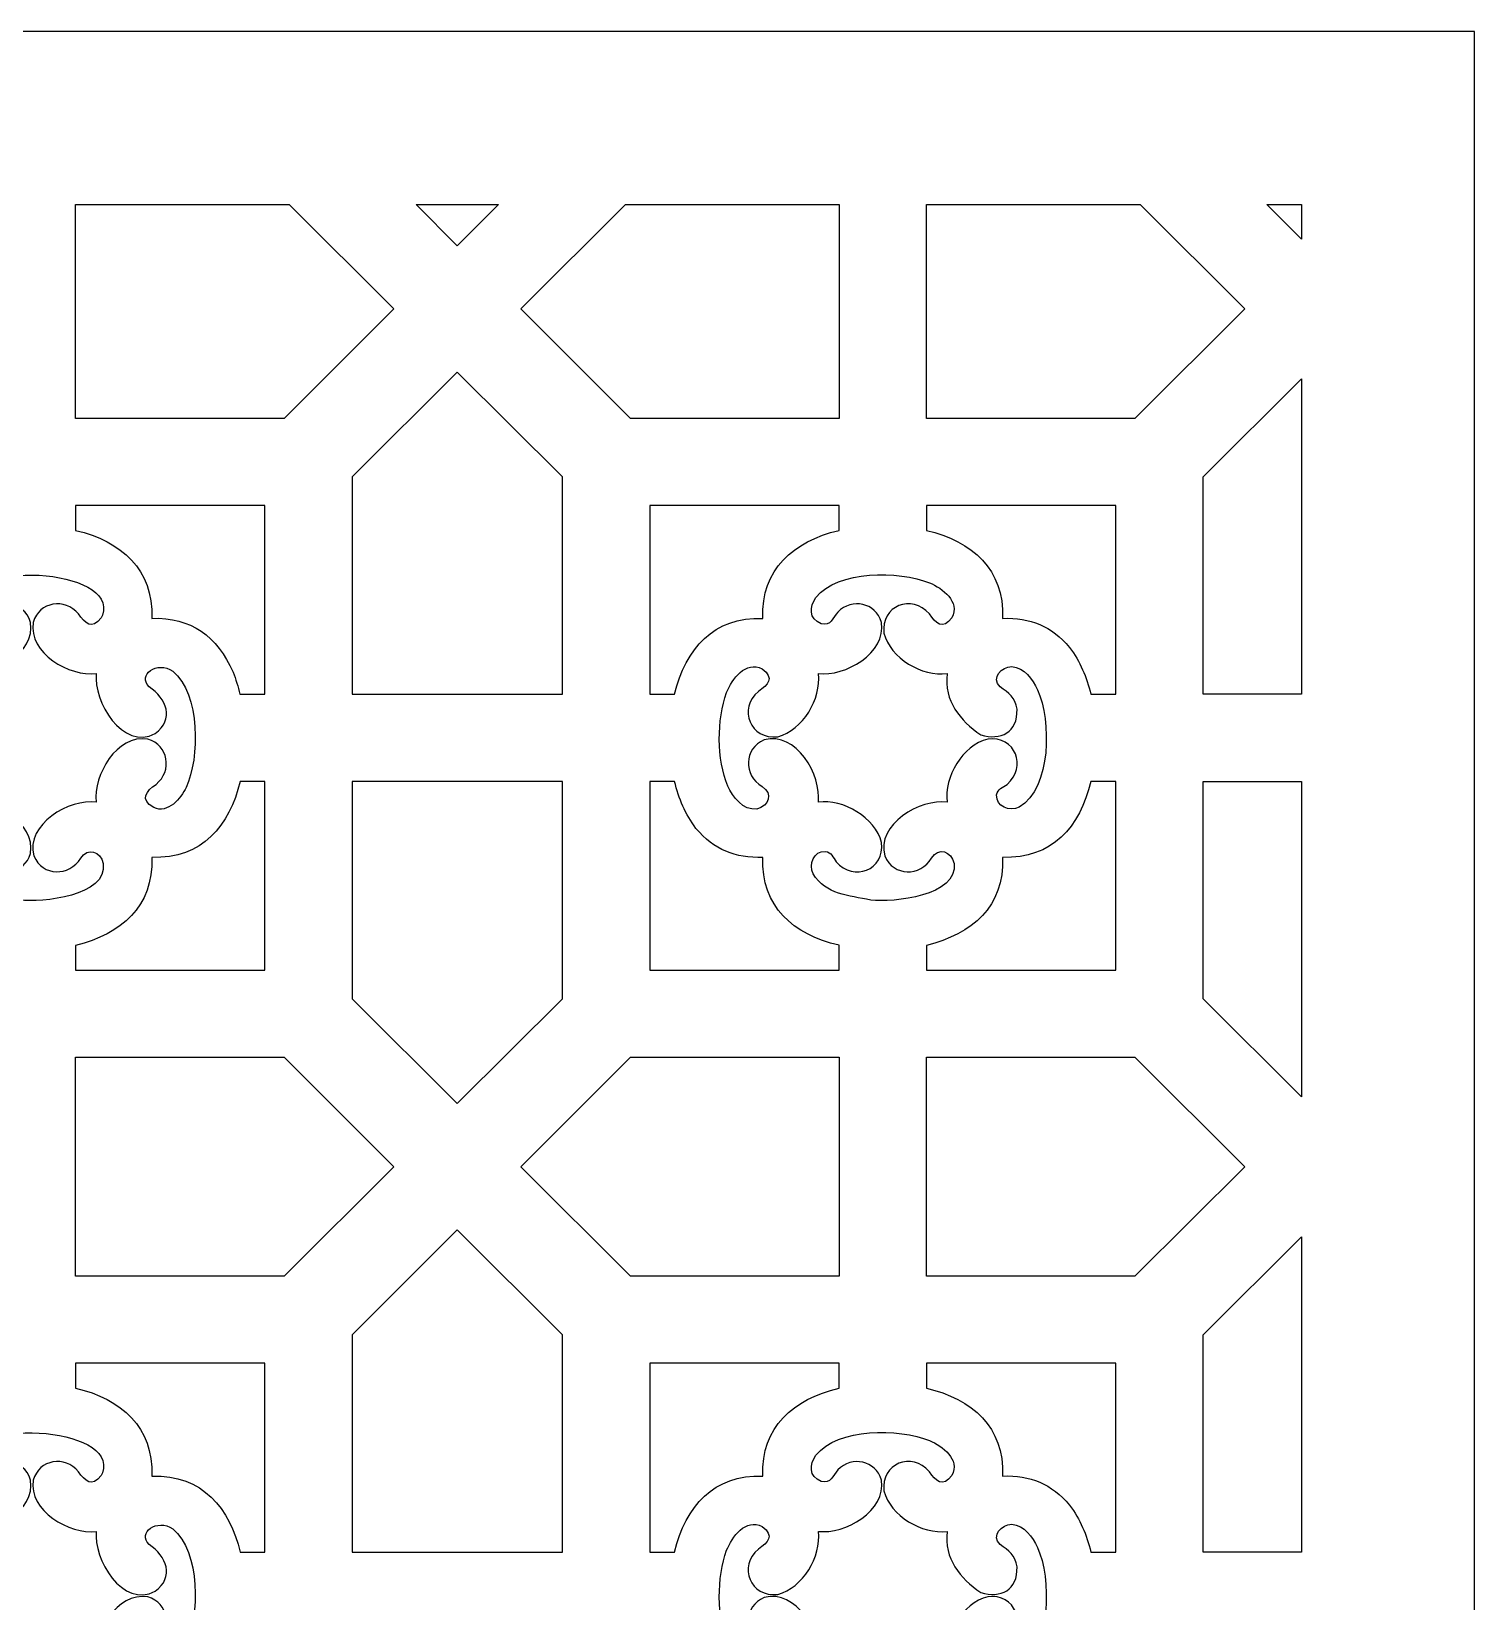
# Model space of a CAD drawing. Header units: centimetres. Extents: x 10.4 to 27.5, y -2.2 to 9.5.
# Drawn here: x 23.002 to 27.5, y 4.606 to 9.5 of the extents above; entities that cross this region are included whole.
import ezdxf

# ---------------------------------------------------------------- set-up
doc = ezdxf.new("R2010")
doc.units = ezdxf.units.CM
doc.header["$MEASUREMENT"] = 0
doc.layers.add('layer 1', color=7, linetype='Continuous')

msp = doc.modelspace()

# ---------------------------------------------------------------- linework, layer by layer
at = {"layer": 'layer 1', "color": 250}
for points, knots in [([(18.50401, -2.1948), (18.50401, -2.1948), (18.50401, 9.5), (18.50401, 9.5), (18.50401, 9.5), (18.50401, 9.5), (27.50001, 9.5), (27.50001, 9.5), (27.50001, 9.5), (27.50001, 9.5), (27.50001, -2.1948), (27.50001, -2.1948), (27.50001, -2.1948), (27.50001, -2.1948), (18.50401, -2.1948), (18.50401, -2.1948)], [0, 0, 0, 0, 0.2, 0.2, 0.2, 0.2, 0.4, 0.4, 0.4, 0.4, 0.6, 0.6, 0.6, 0.6, 1, 1, 1, 1]), ([(23.1397, 8.96023), (23.1397, 8.96023), (23.1397, 8.96023), (23.1397, 8.96023), (23.1397, 8.96023), (23.1397, 8.96023), (23.1397, 8.29361), (23.1397, 8.29361), (23.1397, 8.29361), (23.1397, 8.29361), (23.7895, 8.29361), (23.7895, 8.29361), (23.7895, 8.29361), (23.7895, 8.29361), (24.13184, 8.63486), (24.13184, 8.63486), (24.13184, 8.63486), (24.13184, 8.63486), (23.80543, 8.96023), (23.80543, 8.96023), (23.80543, 8.96023), (23.80543, 8.96023), (23.1397, 8.96023), (23.1397, 8.96023)], [0, 0, 0, 0, 0.1428571, 0.1428571, 0.1428571, 0.1428571, 0.2857143, 0.2857143, 0.2857143, 0.2857143, 0.4285714, 0.4285714, 0.4285714, 0.4285714, 0.5714286, 0.5714286, 0.5714286, 0.5714286, 0.7142857, 0.7142857, 0.7142857, 0.7142857, 1, 1, 1, 1]), ([(24.20075, 8.96023), (24.20075, 8.96023), (24.20075, 8.96023), (24.20075, 8.96023), (24.20075, 8.96023), (24.20075, 8.96023), (24.3295, 8.83191), (24.3295, 8.83191), (24.3295, 8.83191), (24.3295, 8.83191), (24.45821, 8.96023), (24.45821, 8.96023), (24.45821, 8.96023), (24.45821, 8.96023), (24.20075, 8.96023), (24.20075, 8.96023)], [0, 0, 0, 0, 0.2, 0.2, 0.2, 0.2, 0.4, 0.4, 0.4, 0.4, 0.6, 0.6, 0.6, 0.6, 1, 1, 1, 1]), ([(25.51927, 8.29361), (25.51927, 8.29361), (25.51927, 8.29361), (25.51927, 8.29361), (25.51927, 8.29361), (25.51927, 8.29361), (25.51927, 8.96023), (25.51927, 8.96023), (25.51927, 8.96023), (25.51927, 8.96023), (24.85358, 8.96023), (24.85358, 8.96023), (24.85358, 8.96023), (24.85358, 8.96023), (24.52716, 8.63486), (24.52716, 8.63486), (24.52716, 8.63486), (24.52716, 8.63486), (24.86946, 8.29361), (24.86946, 8.29361), (24.86946, 8.29361), (24.86946, 8.29361), (25.51927, 8.29361), (25.51927, 8.29361)], [0, 0, 0, 0, 0.1428571, 0.1428571, 0.1428571, 0.1428571, 0.2857143, 0.2857143, 0.2857143, 0.2857143, 0.4285714, 0.4285714, 0.4285714, 0.4285714, 0.5714286, 0.5714286, 0.5714286, 0.5714286, 0.7142857, 0.7142857, 0.7142857, 0.7142857, 1, 1, 1, 1]), ([(25.79157, 8.96023), (25.79157, 8.96023), (25.79157, 8.96023), (25.79157, 8.96023), (25.79157, 8.96023), (25.79157, 8.96023), (25.79157, 8.29361), (25.79157, 8.29361), (25.79157, 8.29361), (25.79157, 8.29361), (26.44137, 8.29361), (26.44137, 8.29361), (26.44137, 8.29361), (26.44137, 8.29361), (26.78368, 8.63486), (26.78368, 8.63486), (26.78368, 8.63486), (26.78368, 8.63486), (26.45727, 8.96023), (26.45727, 8.96023), (26.45727, 8.96023), (26.45727, 8.96023), (25.79157, 8.96023), (25.79157, 8.96023)], [0, 0, 0, 0, 0.1428571, 0.1428571, 0.1428571, 0.1428571, 0.2857143, 0.2857143, 0.2857143, 0.2857143, 0.4285714, 0.4285714, 0.4285714, 0.4285714, 0.5714286, 0.5714286, 0.5714286, 0.5714286, 0.7142857, 0.7142857, 0.7142857, 0.7142857, 1, 1, 1, 1]), ([(26.85262, 8.96023), (26.85262, 8.96023), (26.85262, 8.96023), (26.85262, 8.96023), (26.85262, 8.96023), (26.85262, 8.96023), (26.96024, 8.85296), (26.96024, 8.85296), (26.96024, 8.85296), (26.96024, 8.85296), (26.96024, 8.96023), (26.96024, 8.96023), (26.96024, 8.96023), (26.96024, 8.96023), (26.85262, 8.96023), (26.85262, 8.96023)], [0, 0, 0, 0, 0.2, 0.2, 0.2, 0.2, 0.4, 0.4, 0.4, 0.4, 0.6, 0.6, 0.6, 0.6, 1, 1, 1, 1]), ([(24.65693, 7.43399), (24.65693, 7.43399), (24.65693, 7.43399), (24.65693, 7.43399), (24.65693, 7.43399), (24.65693, 7.43399), (24.00204, 7.43399), (24.00204, 7.43399), (24.00204, 7.43399), (24.00204, 7.43399), (24.00204, 8.11137), (24.00204, 8.11137), (24.00204, 8.11137), (24.00204, 8.11137), (24.3295, 8.43781), (24.3295, 8.43781), (24.3295, 8.43781), (24.3295, 8.43781), (24.65693, 8.11137), (24.65693, 8.11137), (24.65693, 8.11137), (24.65693, 8.11137), (24.65693, 7.43399), (24.65693, 7.43399)], [0, 0, 0, 0, 0.1428571, 0.1428571, 0.1428571, 0.1428571, 0.2857143, 0.2857143, 0.2857143, 0.2857143, 0.4285714, 0.4285714, 0.4285714, 0.4285714, 0.5714286, 0.5714286, 0.5714286, 0.5714286, 0.7142857, 0.7142857, 0.7142857, 0.7142857, 1, 1, 1, 1]), ([(26.96024, 8.41675), (26.96024, 8.41675), (26.96024, 8.41675), (26.96024, 8.41675), (26.96024, 8.41675), (26.96024, 8.41675), (26.65391, 8.11137), (26.65391, 8.11137), (26.65391, 8.11137), (26.65391, 8.11137), (26.65391, 7.43399), (26.65391, 7.43399), (26.65391, 7.43399), (26.65391, 7.43399), (26.96024, 7.43399), (26.96024, 7.43399), (26.96024, 7.43399), (26.96024, 7.43399), (26.96024, 8.41675), (26.96024, 8.41675)], [0, 0, 0, 0, 0.1666667, 0.1666667, 0.1666667, 0.1666667, 0.3333333, 0.3333333, 0.3333333, 0.3333333, 0.5, 0.5, 0.5, 0.5, 0.6666667, 0.6666667, 0.6666667, 0.6666667, 1, 1, 1, 1]), ([(23.7297, 7.43399), (23.7297, 7.43399), (23.7297, 7.43399), (23.7297, 7.43399), (23.7297, 7.43399), (23.7297, 7.43399), (23.65195, 7.43399), (23.65195, 7.43399), (23.65195, 7.43399), (23.64633, 7.45774), (23.63914, 7.48096), (23.63033, 7.50324), (23.63033, 7.50324), (23.58141, 7.61442), (23.49994, 7.67509), (23.37712, 7.67069), (23.37712, 7.67069), (23.38263, 7.82379), (23.2828, 7.91099), (23.1397, 7.94485), (23.1397, 7.94485), (23.1397, 7.94485), (23.1397, 8.02215), (23.1397, 8.02215), (23.1397, 8.02215), (23.1397, 8.02215), (23.7297, 8.02215), (23.7297, 8.02215), (23.7297, 8.02215), (23.7297, 8.02215), (23.7297, 7.43399), (23.7297, 7.43399)], [0, 0, 0, 0, 0.1111111, 0.1111111, 0.1111111, 0.1111111, 0.2222222, 0.2222222, 0.2222222, 0.2222222, 0.3333333, 0.3333333, 0.3333333, 0.3333333, 0.4444444, 0.4444444, 0.4444444, 0.4444444, 0.5555556, 0.5555556, 0.5555556, 0.5555556, 0.6666667, 0.6666667, 0.6666667, 0.6666667, 0.7777778, 0.7777778, 0.7777778, 0.7777778, 1, 1, 1, 1]), ([(25.00656, 7.43399), (25.00656, 7.43399), (25.00656, 7.43399), (25.00656, 7.43399), (25.00656, 7.43399), (25.00656, 7.43399), (24.92926, 7.43399), (24.92926, 7.43399), (24.92926, 7.43399), (24.92926, 7.43399), (24.92926, 8.02215), (24.92926, 8.02215), (24.92926, 8.02215), (24.92926, 8.02215), (25.51927, 8.02215), (25.51927, 8.02215), (25.51927, 8.02215), (25.51927, 8.02215), (25.51927, 7.94501), (25.51927, 7.94501), (25.51927, 7.94501), (25.37635, 7.91025), (25.27627, 7.82416), (25.28175, 7.67069), (25.28175, 7.67069), (25.12784, 7.67619), (25.04109, 7.57656), (25.00656, 7.43399)], [0, 0, 0, 0, 0.125, 0.125, 0.125, 0.125, 0.25, 0.25, 0.25, 0.25, 0.375, 0.375, 0.375, 0.375, 0.5, 0.5, 0.5, 0.5, 0.625, 0.625, 0.625, 0.625, 0.75, 0.75, 0.75, 0.75, 1, 1, 1, 1]), ([(26.38157, 7.43399), (26.38157, 7.43399), (26.38157, 7.43399), (26.38157, 7.43399), (26.38157, 7.43399), (26.38157, 7.43399), (26.30413, 7.43399), (26.30413, 7.43399), (26.30413, 7.43399), (26.29083, 7.48838), (26.27121, 7.53554), (26.2376, 7.58028), (26.2376, 7.58028), (26.18177, 7.64681), (26.11504, 7.67378), (26.02896, 7.67069), (26.02896, 7.67069), (26.0345, 7.82379), (25.93463, 7.91099), (25.79157, 7.94485), (25.79157, 7.94485), (25.79157, 7.94485), (25.79157, 8.02215), (25.79157, 8.02215), (25.79157, 8.02215), (25.79157, 8.02215), (26.38157, 8.02215), (26.38157, 8.02215), (26.38157, 8.02215), (26.38157, 8.02215), (26.38157, 7.43399), (26.38157, 7.43399)], [0, 0, 0, 0, 0.1111111, 0.1111111, 0.1111111, 0.1111111, 0.2222222, 0.2222222, 0.2222222, 0.2222222, 0.3333333, 0.3333333, 0.3333333, 0.3333333, 0.4444444, 0.4444444, 0.4444444, 0.4444444, 0.5555556, 0.5555556, 0.5555556, 0.5555556, 0.6666667, 0.6666667, 0.6666667, 0.6666667, 0.7777778, 0.7777778, 0.7777778, 0.7777778, 1, 1, 1, 1]), ([(22.51706, 7.43936), (22.51706, 7.43936), (22.51706, 7.43936), (22.51706, 7.43936), (22.51706, 7.43936), (22.48698, 7.35765), (22.48544, 7.22839), (22.52078, 7.14812), (22.52078, 7.14812), (22.57923, 7.0155), (22.6945, 7.10561), (22.62731, 7.1464), (22.62731, 7.1464), (22.5698, 7.18134), (22.56924, 7.26515), (22.63437, 7.29173), (22.63437, 7.29173), (22.73367, 7.31985), (22.81326, 7.18109), (22.80277, 7.09814), (22.80277, 7.09814), (22.88474, 7.10849), (23.01555, 7.03377), (22.99927, 6.93827), (22.99927, 6.93827), (22.98071, 6.87317), (22.90102, 6.86137), (22.85809, 6.91212), (22.85809, 6.91212), (22.83743, 6.9425), (22.81139, 6.96401), (22.78543, 6.91972), (22.78543, 6.91972), (22.76482, 6.87518), (22.81423, 6.83589), (22.84859, 6.81902), (22.84859, 6.81902), (22.84859, 6.81902), (22.96618, 6.79221), (22.96618, 6.79221), (22.96618, 6.79221), (23.03523, 6.785), (23.23872, 6.80366), (23.22609, 6.90668), (23.22609, 6.90668), (23.2171, 6.94525), (23.17703, 6.95806), (23.15584, 6.92324), (23.15584, 6.92324), (23.12072, 6.86562), (23.03649, 6.86574), (23.01007, 6.93026), (23.01007, 6.93026), (22.98186, 7.02906), (23.12117, 7.10889), (23.20426, 7.09814), (23.20426, 7.09814), (23.19384, 7.18168), (23.2689, 7.31025), (23.36462, 7.29401), (23.36462, 7.29401), (23.42993, 7.27552), (23.44179, 7.19604), (23.39084, 7.1533), (23.39084, 7.1533), (23.36038, 7.13267), (23.33883, 7.10676), (23.38322, 7.08084), (23.38322, 7.08084), (23.42744, 7.06054), (23.46849, 7.11005), (23.48425, 7.14382), (23.48425, 7.14382), (23.52653, 7.23434), (23.52941, 7.43543), (23.44253, 7.50624), (23.44253, 7.50624), (23.39348, 7.5395), (23.33115, 7.49426), (23.36915, 7.45727), (23.36915, 7.45727), (23.42218, 7.42125), (23.44972, 7.35566), (23.38751, 7.31183), (23.38751, 7.31183), (23.28642, 7.25655), (23.19381, 7.41341), (23.20426, 7.49836), (23.20426, 7.49836), (23.12039, 7.48812), (22.99151, 7.56269), (23.00776, 7.65823), (23.00776, 7.65823), (23.02632, 7.72332), (23.10608, 7.73517), (23.14893, 7.68435), (23.14893, 7.68435), (23.16858, 7.6555), (23.19054, 7.63314), (23.21928, 7.67281), (23.21928, 7.67281), (23.21928, 7.67281), (23.22356, 7.68095), (23.22356, 7.68095), (23.22356, 7.68095), (23.27385, 7.82682), (22.79508, 7.85927), (22.78027, 7.69947), (22.78027, 7.69947), (22.78094, 7.65457), (22.82546, 7.63561), (22.85119, 7.67327), (22.85119, 7.67327), (22.8854, 7.73687), (22.97958, 7.72727), (22.99927, 7.65823), (22.99927, 7.65823), (23.01558, 7.56249), (22.88526, 7.48822), (22.80277, 7.49836), (22.80277, 7.49836), (22.81343, 7.4149), (22.73799, 7.28633), (22.6424, 7.3025), (22.6424, 7.3025), (22.57714, 7.32101), (22.56524, 7.40048), (22.61619, 7.44322), (22.61619, 7.44322), (22.64513, 7.46282), (22.66759, 7.48469), (22.62781, 7.51336), (22.62781, 7.51336), (22.57636, 7.54011), (22.53394, 7.48176), (22.51706, 7.43936)], [0, 0, 0, 0, 0.0285714, 0.0285714, 0.0285714, 0.0285714, 0.0571429, 0.0571429, 0.0571429, 0.0571429, 0.0857143, 0.0857143, 0.0857143, 0.0857143, 0.1142857, 0.1142857, 0.1142857, 0.1142857, 0.1428571, 0.1428571, 0.1428571, 0.1428571, 0.1714286, 0.1714286, 0.1714286, 0.1714286, 0.2, 0.2, 0.2, 0.2, 0.2285714, 0.2285714, 0.2285714, 0.2285714, 0.2571429, 0.2571429, 0.2571429, 0.2571429, 0.2857143, 0.2857143, 0.2857143, 0.2857143, 0.3142857, 0.3142857, 0.3142857, 0.3142857, 0.3428571, 0.3428571, 0.3428571, 0.3428571, 0.3714286, 0.3714286, 0.3714286, 0.3714286, 0.4, 0.4, 0.4, 0.4, 0.4285714, 0.4285714, 0.4285714, 0.4285714, 0.4571429, 0.4571429, 0.4571429, 0.4571429, 0.4857143, 0.4857143, 0.4857143, 0.4857143, 0.5142857, 0.5142857, 0.5142857, 0.5142857, 0.5428571, 0.5428571, 0.5428571, 0.5428571, 0.5714286, 0.5714286, 0.5714286, 0.5714286, 0.6, 0.6, 0.6, 0.6, 0.6285714, 0.6285714, 0.6285714, 0.6285714, 0.6571429, 0.6571429, 0.6571429, 0.6571429, 0.6857143, 0.6857143, 0.6857143, 0.6857143, 0.7142857, 0.7142857, 0.7142857, 0.7142857, 0.7428571, 0.7428571, 0.7428571, 0.7428571, 0.7714286, 0.7714286, 0.7714286, 0.7714286, 0.8, 0.8, 0.8, 0.8, 0.8285714, 0.8285714, 0.8285714, 0.8285714, 0.8571429, 0.8571429, 0.8571429, 0.8571429, 0.8857143, 0.8857143, 0.8857143, 0.8857143, 0.9142857, 0.9142857, 0.9142857, 0.9142857, 0.9428571, 0.9428571, 0.9428571, 0.9428571, 1, 1, 1, 1]), ([(25.16893, 7.43936), (25.16893, 7.43936), (25.16893, 7.43936), (25.16893, 7.43936), (25.16893, 7.43936), (25.13815, 7.35571), (25.13753, 7.23018), (25.17265, 7.14812), (25.17265, 7.14812), (25.18833, 7.11409), (25.22051, 7.07119), (25.26259, 7.07637), (25.26259, 7.07637), (25.30125, 7.0853), (25.31458, 7.12483), (25.27918, 7.1464), (25.27918, 7.1464), (25.22118, 7.18176), (25.22111, 7.26515), (25.28621, 7.29173), (25.28621, 7.29173), (25.38551, 7.31985), (25.46513, 7.18111), (25.45464, 7.09814), (25.45464, 7.09814), (25.53271, 7.108), (25.63128, 7.05017), (25.65174, 6.97224), (25.65174, 6.97224), (25.66244, 6.88674), (25.56436, 6.84777), (25.50997, 6.91212), (25.50997, 6.91212), (25.5006, 6.92586), (25.49552, 6.94111), (25.47734, 6.94429), (25.47734, 6.94429), (25.43852, 6.94638), (25.42519, 6.90447), (25.43828, 6.87426), (25.43828, 6.87426), (25.47895, 6.80865), (25.54857, 6.80805), (25.61805, 6.79221), (25.61805, 6.79221), (25.68935, 6.78476), (25.89038, 6.80537), (25.87796, 6.90668), (25.87796, 6.90668), (25.86897, 6.94525), (25.82933, 6.95853), (25.80771, 6.92324), (25.80771, 6.92324), (25.7721, 6.86516), (25.68836, 6.86575), (25.66191, 6.93026), (25.66191, 6.93026), (25.6337, 7.02906), (25.773, 7.10889), (25.8561, 7.09814), (25.8561, 7.09814), (25.84628, 7.17701), (25.904, 7.27419), (25.98242, 7.29461), (25.98242, 7.29461), (26.06815, 7.3053), (26.10731, 7.20749), (26.04271, 7.1533), (26.04271, 7.1533), (26.02896, 7.14399), (26.01366, 7.13891), (26.01043, 7.12077), (26.01043, 7.12077), (26.00839, 7.0821), (26.05036, 7.0688), (26.08071, 7.08183), (26.08071, 7.08183), (26.18226, 7.14446), (26.18009, 7.3503), (26.13809, 7.44839), (26.13809, 7.44839), (26.12335, 7.48042), (26.09601, 7.51729), (26.05783, 7.5208), (26.05783, 7.5208), (26.02513, 7.52029), (25.99305, 7.4845), (26.02102, 7.45727), (26.02102, 7.45727), (26.04938, 7.43798), (26.06801, 7.42516), (26.07388, 7.38746), (26.07388, 7.38746), (26.07626, 7.31492), (26.02338, 7.28918), (25.96073, 7.30754), (25.96073, 7.30754), (25.89631, 7.35298), (25.84561, 7.41297), (25.8561, 7.49836), (25.8561, 7.49836), (25.77698, 7.4887), (25.67949, 7.54601), (25.65903, 7.62427), (25.65903, 7.62427), (25.64833, 7.70976), (25.74648, 7.74878), (25.8008, 7.68435), (25.8008, 7.68435), (25.82045, 7.65551), (25.84238, 7.63313), (25.87115, 7.67281), (25.87115, 7.67281), (25.89723, 7.72268), (25.84133, 7.76443), (25.80153, 7.78136), (25.80153, 7.78136), (25.70423, 7.81974), (25.51653, 7.82107), (25.44674, 7.7359), (25.44674, 7.7359), (25.42674, 7.70664), (25.4246, 7.66937), (25.4634, 7.65394), (25.4634, 7.65394), (25.49369, 7.64533), (25.50014, 7.67273), (25.51498, 7.69034), (25.51498, 7.69034), (25.56019, 7.73413), (25.63341, 7.72039), (25.6511, 7.65823), (25.6511, 7.65823), (25.66745, 7.56249), (25.5371, 7.48822), (25.45464, 7.49836), (25.45464, 7.49836), (25.4647, 7.41964), (25.40653, 7.32224), (25.32834, 7.3019), (25.32834, 7.3019), (25.24255, 7.29124), (25.20346, 7.38903), (25.26806, 7.44322), (25.26806, 7.44322), (25.297, 7.46282), (25.31943, 7.48469), (25.27964, 7.51336), (25.27964, 7.51336), (25.22827, 7.54008), (25.18571, 7.4815), (25.16893, 7.43936)], [0, 0, 0, 0, 0.025641, 0.025641, 0.025641, 0.025641, 0.0512821, 0.0512821, 0.0512821, 0.0512821, 0.0769231, 0.0769231, 0.0769231, 0.0769231, 0.1025641, 0.1025641, 0.1025641, 0.1025641, 0.1282051, 0.1282051, 0.1282051, 0.1282051, 0.1538462, 0.1538462, 0.1538462, 0.1538462, 0.1794872, 0.1794872, 0.1794872, 0.1794872, 0.2051282, 0.2051282, 0.2051282, 0.2051282, 0.2307692, 0.2307692, 0.2307692, 0.2307692, 0.2564103, 0.2564103, 0.2564103, 0.2564103, 0.2820513, 0.2820513, 0.2820513, 0.2820513, 0.3076923, 0.3076923, 0.3076923, 0.3076923, 0.3333333, 0.3333333, 0.3333333, 0.3333333, 0.3589744, 0.3589744, 0.3589744, 0.3589744, 0.3846154, 0.3846154, 0.3846154, 0.3846154, 0.4102564, 0.4102564, 0.4102564, 0.4102564, 0.4358974, 0.4358974, 0.4358974, 0.4358974, 0.4615385, 0.4615385, 0.4615385, 0.4615385, 0.4871795, 0.4871795, 0.4871795, 0.4871795, 0.5128205, 0.5128205, 0.5128205, 0.5128205, 0.5384615, 0.5384615, 0.5384615, 0.5384615, 0.5641026, 0.5641026, 0.5641026, 0.5641026, 0.5897436, 0.5897436, 0.5897436, 0.5897436, 0.6153846, 0.6153846, 0.6153846, 0.6153846, 0.6410256, 0.6410256, 0.6410256, 0.6410256, 0.6666667, 0.6666667, 0.6666667, 0.6666667, 0.6923077, 0.6923077, 0.6923077, 0.6923077, 0.7179487, 0.7179487, 0.7179487, 0.7179487, 0.7435897, 0.7435897, 0.7435897, 0.7435897, 0.7692308, 0.7692308, 0.7692308, 0.7692308, 0.7948718, 0.7948718, 0.7948718, 0.7948718, 0.8205128, 0.8205128, 0.8205128, 0.8205128, 0.8461538, 0.8461538, 0.8461538, 0.8461538, 0.8717949, 0.8717949, 0.8717949, 0.8717949, 0.8974359, 0.8974359, 0.8974359, 0.8974359, 0.9230769, 0.9230769, 0.9230769, 0.9230769, 0.9487179, 0.9487179, 0.9487179, 0.9487179, 1, 1, 1, 1]), ([(23.65243, 7.16252), (23.65243, 7.16252), (23.65243, 7.16252), (23.65243, 7.16252), (23.65243, 7.16252), (23.65243, 7.16252), (23.7297, 7.16252), (23.7297, 7.16252), (23.7297, 7.16252), (23.7297, 7.16252), (23.7297, 6.57435), (23.7297, 6.57435), (23.7297, 6.57435), (23.7297, 6.57435), (23.1397, 6.57435), (23.1397, 6.57435), (23.1397, 6.57435), (23.1397, 6.57435), (23.1397, 6.65153), (23.1397, 6.65153), (23.1397, 6.65153), (23.28269, 6.68632), (23.38266, 6.77222), (23.37712, 6.92581), (23.37712, 6.92581), (23.53415, 6.92023), (23.61987, 7.02486), (23.65243, 7.16252)], [0, 0, 0, 0, 0.125, 0.125, 0.125, 0.125, 0.25, 0.25, 0.25, 0.25, 0.375, 0.375, 0.375, 0.375, 0.5, 0.5, 0.5, 0.5, 0.625, 0.625, 0.625, 0.625, 0.75, 0.75, 0.75, 0.75, 1, 1, 1, 1]), ([(24.00204, 7.16252), (24.00204, 7.16252), (24.00204, 7.16252), (24.00204, 7.16252), (24.00204, 7.16252), (24.00204, 7.16252), (24.65693, 7.16252), (24.65693, 7.16252), (24.65693, 7.16252), (24.65693, 7.16252), (24.65693, 6.48513), (24.65693, 6.48513), (24.65693, 6.48513), (24.65693, 6.48513), (24.3295, 6.15871), (24.3295, 6.15871), (24.3295, 6.15871), (24.3295, 6.15871), (24.00204, 6.48513), (24.00204, 6.48513), (24.00204, 6.48513), (24.00204, 6.48513), (24.00204, 7.16252), (24.00204, 7.16252)], [0, 0, 0, 0, 0.1428571, 0.1428571, 0.1428571, 0.1428571, 0.2857143, 0.2857143, 0.2857143, 0.2857143, 0.4285714, 0.4285714, 0.4285714, 0.4285714, 0.5714286, 0.5714286, 0.5714286, 0.5714286, 0.7142857, 0.7142857, 0.7142857, 0.7142857, 1, 1, 1, 1]), ([(24.92926, 7.16252), (24.92926, 7.16252), (24.92926, 7.16252), (24.92926, 7.16252), (24.92926, 7.16252), (24.92926, 7.16252), (25.0066, 7.16252), (25.0066, 7.16252), (25.0066, 7.16252), (25.01994, 7.10807), (25.03962, 7.06073), (25.07334, 7.01595), (25.07334, 7.01595), (25.12917, 6.94962), (25.19584, 6.92276), (25.28175, 6.92581), (25.28175, 6.92581), (25.27631, 6.77264), (25.37613, 6.68551), (25.51927, 6.65164), (25.51927, 6.65164), (25.51927, 6.65164), (25.51927, 6.57435), (25.51927, 6.57435), (25.51927, 6.57435), (25.51927, 6.57435), (24.92926, 6.57435), (24.92926, 6.57435), (24.92926, 6.57435), (24.92926, 6.57435), (24.92926, 7.16252), (24.92926, 7.16252)], [0, 0, 0, 0, 0.1111111, 0.1111111, 0.1111111, 0.1111111, 0.2222222, 0.2222222, 0.2222222, 0.2222222, 0.3333333, 0.3333333, 0.3333333, 0.3333333, 0.4444444, 0.4444444, 0.4444444, 0.4444444, 0.5555556, 0.5555556, 0.5555556, 0.5555556, 0.6666667, 0.6666667, 0.6666667, 0.6666667, 0.7777778, 0.7777778, 0.7777778, 0.7777778, 1, 1, 1, 1]), ([(26.304, 7.16252), (26.304, 7.16252), (26.304, 7.16252), (26.304, 7.16252), (26.304, 7.16252), (26.304, 7.16252), (26.38157, 7.16252), (26.38157, 7.16252), (26.38157, 7.16252), (26.38157, 7.16252), (26.38157, 6.57435), (26.38157, 6.57435), (26.38157, 6.57435), (26.38157, 6.57435), (25.79157, 6.57435), (25.79157, 6.57435), (25.79157, 6.57435), (25.79157, 6.57435), (25.79157, 6.65153), (25.79157, 6.65153), (25.79157, 6.65153), (25.93456, 6.68632), (26.0345, 6.77222), (26.02896, 6.92581), (26.02896, 6.92581), (26.18258, 6.92035), (26.27002, 7.01986), (26.304, 7.16252)], [0, 0, 0, 0, 0.125, 0.125, 0.125, 0.125, 0.25, 0.25, 0.25, 0.25, 0.375, 0.375, 0.375, 0.375, 0.5, 0.5, 0.5, 0.5, 0.625, 0.625, 0.625, 0.625, 0.75, 0.75, 0.75, 0.75, 1, 1, 1, 1]), ([(26.96024, 7.16252), (26.96024, 7.16252), (26.96024, 7.16252), (26.96024, 7.16252), (26.96024, 7.16252), (26.96024, 7.16252), (26.65391, 7.16252), (26.65391, 7.16252), (26.65391, 7.16252), (26.65391, 7.16252), (26.65391, 6.48513), (26.65391, 6.48513), (26.65391, 6.48513), (26.65391, 6.48513), (26.96024, 6.17975), (26.96024, 6.17975), (26.96024, 6.17975), (26.96024, 6.17975), (26.96024, 7.16252), (26.96024, 7.16252)], [0, 0, 0, 0, 0.1666667, 0.1666667, 0.1666667, 0.1666667, 0.3333333, 0.3333333, 0.3333333, 0.3333333, 0.5, 0.5, 0.5, 0.5, 0.6666667, 0.6666667, 0.6666667, 0.6666667, 1, 1, 1, 1]), ([(23.1397, 6.30288), (23.1397, 6.30288), (23.1397, 6.30288), (23.1397, 6.30288), (23.1397, 6.30288), (23.1397, 6.30288), (23.1397, 5.6204), (23.1397, 5.6204), (23.1397, 5.6204), (23.1397, 5.6204), (23.7895, 5.6204), (23.7895, 5.6204), (23.7895, 5.6204), (23.7895, 5.6204), (24.13184, 5.96164), (24.13184, 5.96164), (24.13184, 5.96164), (24.13184, 5.96164), (23.7895, 6.30288), (23.7895, 6.30288), (23.7895, 6.30288), (23.7895, 6.30288), (23.1397, 6.30288), (23.1397, 6.30288)], [0, 0, 0, 0, 0.1428571, 0.1428571, 0.1428571, 0.1428571, 0.2857143, 0.2857143, 0.2857143, 0.2857143, 0.4285714, 0.4285714, 0.4285714, 0.4285714, 0.5714286, 0.5714286, 0.5714286, 0.5714286, 0.7142857, 0.7142857, 0.7142857, 0.7142857, 1, 1, 1, 1]), ([(25.51927, 5.6204), (25.51927, 5.6204), (25.51927, 5.6204), (25.51927, 5.6204), (25.51927, 5.6204), (25.51927, 5.6204), (25.51927, 6.30288), (25.51927, 6.30288), (25.51927, 6.30288), (25.51927, 6.30288), (24.86946, 6.30288), (24.86946, 6.30288), (24.86946, 6.30288), (24.86946, 6.30288), (24.52716, 5.96164), (24.52716, 5.96164), (24.52716, 5.96164), (24.52716, 5.96164), (24.86946, 5.6204), (24.86946, 5.6204), (24.86946, 5.6204), (24.86946, 5.6204), (25.51927, 5.6204), (25.51927, 5.6204)], [0, 0, 0, 0, 0.1428571, 0.1428571, 0.1428571, 0.1428571, 0.2857143, 0.2857143, 0.2857143, 0.2857143, 0.4285714, 0.4285714, 0.4285714, 0.4285714, 0.5714286, 0.5714286, 0.5714286, 0.5714286, 0.7142857, 0.7142857, 0.7142857, 0.7142857, 1, 1, 1, 1]), ([(25.79157, 6.30288), (25.79157, 6.30288), (25.79157, 6.30288), (25.79157, 6.30288), (25.79157, 6.30288), (25.79157, 6.30288), (25.79157, 5.6204), (25.79157, 5.6204), (25.79157, 5.6204), (25.79157, 5.6204), (26.44137, 5.6204), (26.44137, 5.6204), (26.44137, 5.6204), (26.44137, 5.6204), (26.78368, 5.96164), (26.78368, 5.96164), (26.78368, 5.96164), (26.78368, 5.96164), (26.44137, 6.30288), (26.44137, 6.30288), (26.44137, 6.30288), (26.44137, 6.30288), (25.79157, 6.30288), (25.79157, 6.30288)], [0, 0, 0, 0, 0.1428571, 0.1428571, 0.1428571, 0.1428571, 0.2857143, 0.2857143, 0.2857143, 0.2857143, 0.4285714, 0.4285714, 0.4285714, 0.4285714, 0.5714286, 0.5714286, 0.5714286, 0.5714286, 0.7142857, 0.7142857, 0.7142857, 0.7142857, 1, 1, 1, 1]), ([(24.65693, 4.76078), (24.65693, 4.76078), (24.65693, 4.76078), (24.65693, 4.76078), (24.65693, 4.76078), (24.65693, 4.76078), (24.00204, 4.76078), (24.00204, 4.76078), (24.00204, 4.76078), (24.00204, 4.76078), (24.00204, 5.43816), (24.00204, 5.43816), (24.00204, 5.43816), (24.00204, 5.43816), (24.3295, 5.76459), (24.3295, 5.76459), (24.3295, 5.76459), (24.3295, 5.76459), (24.65693, 5.43816), (24.65693, 5.43816), (24.65693, 5.43816), (24.65693, 5.43816), (24.65693, 4.76078), (24.65693, 4.76078)], [0, 0, 0, 0, 0.1428571, 0.1428571, 0.1428571, 0.1428571, 0.2857143, 0.2857143, 0.2857143, 0.2857143, 0.4285714, 0.4285714, 0.4285714, 0.4285714, 0.5714286, 0.5714286, 0.5714286, 0.5714286, 0.7142857, 0.7142857, 0.7142857, 0.7142857, 1, 1, 1, 1]), ([(26.96024, 5.74355), (26.96024, 5.74355), (26.96024, 5.74355), (26.96024, 5.74355), (26.96024, 5.74355), (26.96024, 5.74355), (26.65391, 5.43816), (26.65391, 5.43816), (26.65391, 5.43816), (26.65391, 5.43816), (26.65391, 4.76078), (26.65391, 4.76078), (26.65391, 4.76078), (26.65391, 4.76078), (26.96024, 4.76078), (26.96024, 4.76078), (26.96024, 4.76078), (26.96024, 4.76078), (26.96024, 5.74355), (26.96024, 5.74355)], [0, 0, 0, 0, 0.1666667, 0.1666667, 0.1666667, 0.1666667, 0.3333333, 0.3333333, 0.3333333, 0.3333333, 0.5, 0.5, 0.5, 0.5, 0.6666667, 0.6666667, 0.6666667, 0.6666667, 1, 1, 1, 1]), ([(23.7297, 4.76078), (23.7297, 4.76078), (23.7297, 4.76078), (23.7297, 4.76078), (23.7297, 4.76078), (23.7297, 4.76078), (23.65258, 4.76078), (23.65258, 4.76078), (23.65258, 4.76078), (23.62096, 4.89444), (23.53618, 5.00317), (23.37712, 4.99748), (23.37712, 4.99748), (23.38263, 5.15058), (23.2828, 5.23778), (23.1397, 5.27164), (23.1397, 5.27164), (23.1397, 5.27164), (23.1397, 5.34893), (23.1397, 5.34893), (23.1397, 5.34893), (23.1397, 5.34893), (23.7297, 5.34893), (23.7297, 5.34893), (23.7297, 5.34893), (23.7297, 5.34893), (23.7297, 4.76078), (23.7297, 4.76078)], [0, 0, 0, 0, 0.125, 0.125, 0.125, 0.125, 0.25, 0.25, 0.25, 0.25, 0.375, 0.375, 0.375, 0.375, 0.5, 0.5, 0.5, 0.5, 0.625, 0.625, 0.625, 0.625, 0.75, 0.75, 0.75, 0.75, 1, 1, 1, 1]), ([(25.00656, 4.76078), (25.00656, 4.76078), (25.00656, 4.76078), (25.00656, 4.76078), (25.00656, 4.76078), (25.00656, 4.76078), (24.92926, 4.76078), (24.92926, 4.76078), (24.92926, 4.76078), (24.92926, 4.76078), (24.92926, 5.34893), (24.92926, 5.34893), (24.92926, 5.34893), (24.92926, 5.34893), (25.51927, 5.34893), (25.51927, 5.34893), (25.51927, 5.34893), (25.51927, 5.34893), (25.51927, 5.2718), (25.51927, 5.2718), (25.51927, 5.2718), (25.37635, 5.23703), (25.27627, 5.15093), (25.28175, 4.99748), (25.28175, 4.99748), (25.12784, 5.00299), (25.04109, 4.90335), (25.00656, 4.76078)], [0, 0, 0, 0, 0.125, 0.125, 0.125, 0.125, 0.25, 0.25, 0.25, 0.25, 0.375, 0.375, 0.375, 0.375, 0.5, 0.5, 0.5, 0.5, 0.625, 0.625, 0.625, 0.625, 0.75, 0.75, 0.75, 0.75, 1, 1, 1, 1]), ([(26.38157, 4.76078), (26.38157, 4.76078), (26.38157, 4.76078), (26.38157, 4.76078), (26.38157, 4.76078), (26.38157, 4.76078), (26.30413, 4.76078), (26.30413, 4.76078), (26.30413, 4.76078), (26.29083, 4.81517), (26.27121, 4.86231), (26.2376, 4.90707), (26.2376, 4.90707), (26.18177, 4.97361), (26.11504, 5.00055), (26.02896, 4.99748), (26.02896, 4.99748), (26.0345, 5.15058), (25.93463, 5.23778), (25.79157, 5.27164), (25.79157, 5.27164), (25.79157, 5.27164), (25.79157, 5.34893), (25.79157, 5.34893), (25.79157, 5.34893), (25.79157, 5.34893), (26.38157, 5.34893), (26.38157, 5.34893), (26.38157, 5.34893), (26.38157, 5.34893), (26.38157, 4.76078), (26.38157, 4.76078)], [0, 0, 0, 0, 0.1111111, 0.1111111, 0.1111111, 0.1111111, 0.2222222, 0.2222222, 0.2222222, 0.2222222, 0.3333333, 0.3333333, 0.3333333, 0.3333333, 0.4444444, 0.4444444, 0.4444444, 0.4444444, 0.5555556, 0.5555556, 0.5555556, 0.5555556, 0.6666667, 0.6666667, 0.6666667, 0.6666667, 0.7777778, 0.7777778, 0.7777778, 0.7777778, 1, 1, 1, 1]), ([(22.51706, 4.76613), (22.51706, 4.76613), (22.51706, 4.76613), (22.51706, 4.76613), (22.51706, 4.76613), (22.48698, 4.68444), (22.48544, 4.55517), (22.52078, 4.47489), (22.52078, 4.47489), (22.57923, 4.3423), (22.6945, 4.43241), (22.62731, 4.47318), (22.62731, 4.47318), (22.5698, 4.50812), (22.56924, 4.59195), (22.63437, 4.61851), (22.63437, 4.61851), (22.73367, 4.64663), (22.81326, 4.50788), (22.80277, 4.42493), (22.80277, 4.42493), (22.88474, 4.43526), (23.01555, 4.36054), (22.99927, 4.26506), (22.99927, 4.26506), (22.98071, 4.19996), (22.90102, 4.18814), (22.85809, 4.23892), (22.85809, 4.23892), (22.83743, 4.26927), (22.81139, 4.29078), (22.78543, 4.24651), (22.78543, 4.24651), (22.76482, 4.20197), (22.81423, 4.16267), (22.84859, 4.14579), (22.84859, 4.14579), (22.84859, 4.14579), (22.96618, 4.11898), (22.96618, 4.11898), (22.96618, 4.11898), (23.03523, 4.11179), (23.23872, 4.13046), (23.22609, 4.23348), (23.22609, 4.23348), (23.2171, 4.27203), (23.17703, 4.28485), (23.15584, 4.25003), (23.15584, 4.25003), (23.12072, 4.19239), (23.03649, 4.19253), (23.01007, 4.25704), (23.01007, 4.25704), (22.98186, 4.35585), (23.12117, 4.43569), (23.20426, 4.42493), (23.20426, 4.42493), (23.19384, 4.50849), (23.2689, 4.63704), (23.36462, 4.62079), (23.36462, 4.62079), (23.42993, 4.60231), (23.44179, 4.52284), (23.39084, 4.48008), (23.39084, 4.48008), (23.36038, 4.45946), (23.33883, 4.43353), (23.38322, 4.40762), (23.38322, 4.40762), (23.42744, 4.38733), (23.46849, 4.43683), (23.48425, 4.47062), (23.48425, 4.47062), (23.52653, 4.56113), (23.52941, 4.76221), (23.44253, 4.83302), (23.44253, 4.83302), (23.39348, 4.86629), (23.33115, 4.82105), (23.36915, 4.78405), (23.36915, 4.78405), (23.42218, 4.74804), (23.44972, 4.68244), (23.38751, 4.63862), (23.38751, 4.63862), (23.28642, 4.58335), (23.19381, 4.74019), (23.20426, 4.82513), (23.20426, 4.82513), (23.12039, 4.81489), (22.99151, 4.88948), (23.00776, 4.98501), (23.00776, 4.98501), (23.02632, 5.05011), (23.10608, 5.06196), (23.14893, 5.01115), (23.14893, 5.01115), (23.16858, 4.98229), (23.19054, 4.95992), (23.21928, 4.9996), (23.21928, 4.9996), (23.21928, 4.9996), (23.22356, 5.00774), (23.22356, 5.00774), (23.22356, 5.00774), (23.27385, 5.1536), (22.79508, 5.18604), (22.78027, 5.02624), (22.78027, 5.02624), (22.78094, 4.98136), (22.82546, 4.9624), (22.85119, 5.00006), (22.85119, 5.00006), (22.8854, 5.06366), (22.97958, 5.05406), (22.99927, 4.98503), (22.99927, 4.98503), (23.01558, 4.88928), (22.88526, 4.815), (22.80277, 4.82513), (22.80277, 4.82513), (22.81343, 4.74167), (22.73799, 4.61312), (22.6424, 4.62928), (22.6424, 4.62928), (22.57714, 4.64781), (22.56524, 4.72727), (22.61619, 4.77001), (22.61619, 4.77001), (22.64513, 4.78961), (22.66759, 4.81148), (22.62781, 4.84014), (22.62781, 4.84014), (22.57636, 4.8669), (22.53394, 4.80854), (22.51706, 4.76613)], [0, 0, 0, 0, 0.0285714, 0.0285714, 0.0285714, 0.0285714, 0.0571429, 0.0571429, 0.0571429, 0.0571429, 0.0857143, 0.0857143, 0.0857143, 0.0857143, 0.1142857, 0.1142857, 0.1142857, 0.1142857, 0.1428571, 0.1428571, 0.1428571, 0.1428571, 0.1714286, 0.1714286, 0.1714286, 0.1714286, 0.2, 0.2, 0.2, 0.2, 0.2285714, 0.2285714, 0.2285714, 0.2285714, 0.2571429, 0.2571429, 0.2571429, 0.2571429, 0.2857143, 0.2857143, 0.2857143, 0.2857143, 0.3142857, 0.3142857, 0.3142857, 0.3142857, 0.3428571, 0.3428571, 0.3428571, 0.3428571, 0.3714286, 0.3714286, 0.3714286, 0.3714286, 0.4, 0.4, 0.4, 0.4, 0.4285714, 0.4285714, 0.4285714, 0.4285714, 0.4571429, 0.4571429, 0.4571429, 0.4571429, 0.4857143, 0.4857143, 0.4857143, 0.4857143, 0.5142857, 0.5142857, 0.5142857, 0.5142857, 0.5428571, 0.5428571, 0.5428571, 0.5428571, 0.5714286, 0.5714286, 0.5714286, 0.5714286, 0.6, 0.6, 0.6, 0.6, 0.6285714, 0.6285714, 0.6285714, 0.6285714, 0.6571429, 0.6571429, 0.6571429, 0.6571429, 0.6857143, 0.6857143, 0.6857143, 0.6857143, 0.7142857, 0.7142857, 0.7142857, 0.7142857, 0.7428571, 0.7428571, 0.7428571, 0.7428571, 0.7714286, 0.7714286, 0.7714286, 0.7714286, 0.8, 0.8, 0.8, 0.8, 0.8285714, 0.8285714, 0.8285714, 0.8285714, 0.8571429, 0.8571429, 0.8571429, 0.8571429, 0.8857143, 0.8857143, 0.8857143, 0.8857143, 0.9142857, 0.9142857, 0.9142857, 0.9142857, 0.9428571, 0.9428571, 0.9428571, 0.9428571, 1, 1, 1, 1]), ([(25.16893, 4.76613), (25.16893, 4.76613), (25.16893, 4.76613), (25.16893, 4.76613), (25.16893, 4.76613), (25.13815, 4.68252), (25.13753, 4.55698), (25.17265, 4.47489), (25.17265, 4.47489), (25.18833, 4.44088), (25.22051, 4.39798), (25.26259, 4.40316), (25.26259, 4.40316), (25.30125, 4.41209), (25.31458, 4.45162), (25.27918, 4.47318), (25.27918, 4.47318), (25.22118, 4.50856), (25.22111, 4.59193), (25.28621, 4.61851), (25.28621, 4.61851), (25.38551, 4.64663), (25.46513, 4.5079), (25.45464, 4.42493), (25.45464, 4.42493), (25.53271, 4.43477), (25.63128, 4.37697), (25.65174, 4.29903), (25.65174, 4.29903), (25.66244, 4.21353), (25.56436, 4.17456), (25.50997, 4.23892), (25.50997, 4.23892), (25.5006, 4.25263), (25.49552, 4.2679), (25.47734, 4.27108), (25.47734, 4.27108), (25.43852, 4.27317), (25.42519, 4.23126), (25.43828, 4.20104), (25.43828, 4.20104), (25.47895, 4.13544), (25.54857, 4.13483), (25.61805, 4.11898), (25.61805, 4.11898), (25.68935, 4.11155), (25.89038, 4.13216), (25.87796, 4.23348), (25.87796, 4.23348), (25.86897, 4.27204), (25.82933, 4.28531), (25.80771, 4.25003), (25.80771, 4.25003), (25.7721, 4.19193), (25.68836, 4.19255), (25.66191, 4.25704), (25.66191, 4.25704), (25.6337, 4.35584), (25.773, 4.43569), (25.8561, 4.42493), (25.8561, 4.42493), (25.84628, 4.50378), (25.904, 4.60098), (25.98242, 4.6214), (25.98242, 4.6214), (26.06815, 4.63207), (26.10731, 4.5343), (26.04271, 4.48008), (26.04271, 4.48008), (26.02896, 4.47076), (26.01366, 4.46571), (26.01043, 4.44757), (26.01043, 4.44757), (26.00839, 4.40889), (26.05036, 4.3956), (26.08071, 4.40862), (26.08071, 4.40862), (26.18226, 4.47125), (26.18009, 4.67709), (26.13809, 4.77516), (26.13809, 4.77516), (26.12335, 4.80719), (26.09601, 4.84407), (26.05783, 4.84759), (26.05783, 4.84759), (26.02513, 4.84706), (25.99305, 4.81127), (26.02102, 4.78405), (26.02102, 4.78405), (26.04938, 4.76477), (26.06801, 4.75195), (26.07388, 4.71423), (26.07388, 4.71423), (26.07626, 4.64172), (26.02338, 4.61598), (25.96073, 4.63432), (25.96073, 4.63432), (25.89631, 4.67976), (25.84561, 4.73976), (25.8561, 4.82513), (25.8561, 4.82513), (25.77698, 4.81547), (25.67949, 4.8728), (25.65903, 4.95106), (25.65903, 4.95106), (25.64833, 5.03656), (25.74648, 5.07558), (25.8008, 5.01115), (25.8008, 5.01115), (25.82045, 4.98231), (25.84238, 4.95992), (25.87115, 4.9996), (25.87115, 4.9996), (25.89723, 5.04947), (25.84133, 5.09121), (25.80153, 5.10814), (25.80153, 5.10814), (25.70423, 5.14651), (25.51653, 5.14786), (25.44674, 5.06269), (25.44674, 5.06269), (25.42674, 5.03342), (25.4246, 4.99617), (25.4634, 4.98071), (25.4634, 4.98071), (25.49369, 4.97211), (25.50014, 4.99951), (25.51498, 5.01711), (25.51498, 5.01711), (25.56019, 5.06091), (25.63341, 5.04717), (25.6511, 4.98503), (25.6511, 4.98503), (25.66745, 4.88926), (25.5371, 4.815), (25.45464, 4.82513), (25.45464, 4.82513), (25.4647, 4.74643), (25.40653, 4.64904), (25.32834, 4.62868), (25.32834, 4.62868), (25.24255, 4.61803), (25.20346, 4.71583), (25.26806, 4.77001), (25.26806, 4.77001), (25.297, 4.78959), (25.31943, 4.81148), (25.27964, 4.84014), (25.27964, 4.84014), (25.22827, 4.86685), (25.18571, 4.80828), (25.16893, 4.76613)], [0, 0, 0, 0, 0.025641, 0.025641, 0.025641, 0.025641, 0.0512821, 0.0512821, 0.0512821, 0.0512821, 0.0769231, 0.0769231, 0.0769231, 0.0769231, 0.1025641, 0.1025641, 0.1025641, 0.1025641, 0.1282051, 0.1282051, 0.1282051, 0.1282051, 0.1538462, 0.1538462, 0.1538462, 0.1538462, 0.1794872, 0.1794872, 0.1794872, 0.1794872, 0.2051282, 0.2051282, 0.2051282, 0.2051282, 0.2307692, 0.2307692, 0.2307692, 0.2307692, 0.2564103, 0.2564103, 0.2564103, 0.2564103, 0.2820513, 0.2820513, 0.2820513, 0.2820513, 0.3076923, 0.3076923, 0.3076923, 0.3076923, 0.3333333, 0.3333333, 0.3333333, 0.3333333, 0.3589744, 0.3589744, 0.3589744, 0.3589744, 0.3846154, 0.3846154, 0.3846154, 0.3846154, 0.4102564, 0.4102564, 0.4102564, 0.4102564, 0.4358974, 0.4358974, 0.4358974, 0.4358974, 0.4615385, 0.4615385, 0.4615385, 0.4615385, 0.4871795, 0.4871795, 0.4871795, 0.4871795, 0.5128205, 0.5128205, 0.5128205, 0.5128205, 0.5384615, 0.5384615, 0.5384615, 0.5384615, 0.5641026, 0.5641026, 0.5641026, 0.5641026, 0.5897436, 0.5897436, 0.5897436, 0.5897436, 0.6153846, 0.6153846, 0.6153846, 0.6153846, 0.6410256, 0.6410256, 0.6410256, 0.6410256, 0.6666667, 0.6666667, 0.6666667, 0.6666667, 0.6923077, 0.6923077, 0.6923077, 0.6923077, 0.7179487, 0.7179487, 0.7179487, 0.7179487, 0.7435897, 0.7435897, 0.7435897, 0.7435897, 0.7692308, 0.7692308, 0.7692308, 0.7692308, 0.7948718, 0.7948718, 0.7948718, 0.7948718, 0.8205128, 0.8205128, 0.8205128, 0.8205128, 0.8461538, 0.8461538, 0.8461538, 0.8461538, 0.8717949, 0.8717949, 0.8717949, 0.8717949, 0.8974359, 0.8974359, 0.8974359, 0.8974359, 0.9230769, 0.9230769, 0.9230769, 0.9230769, 0.9487179, 0.9487179, 0.9487179, 0.9487179, 1, 1, 1, 1])]:
    msp.add_open_spline(points, degree=3, knots=knots, dxfattribs=at)

doc.saveas('drawing.dxf')
